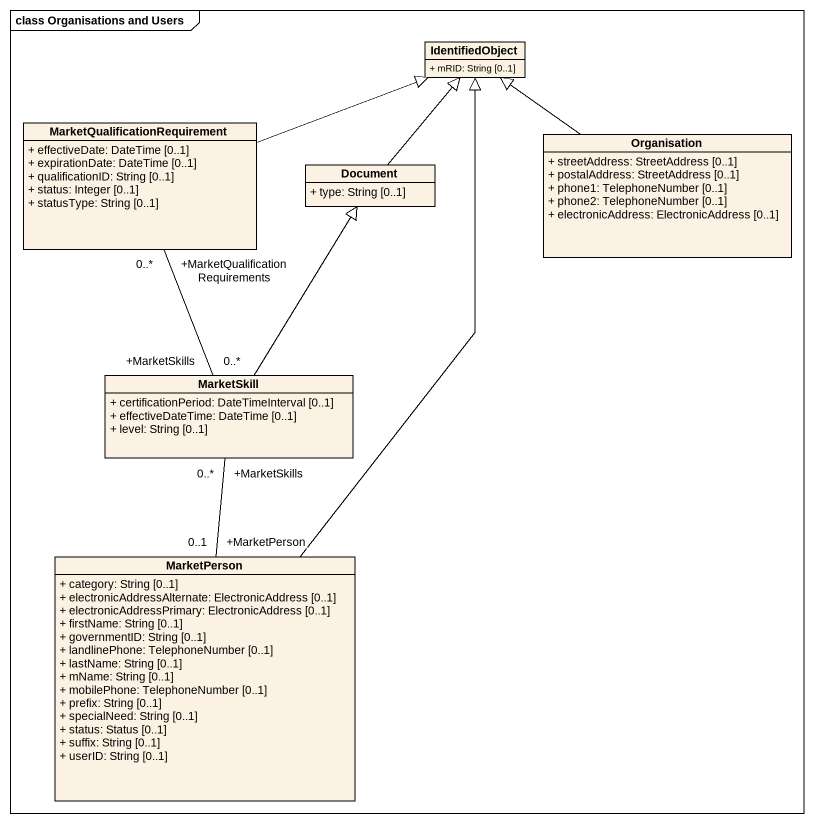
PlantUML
@startuml
mainframe class Organisations and Users
hide circle
hide empty members
skinparam classAttributeIconSize 0
class IdentifiedObject {
  + mRID: String [0..1]
}
class "MarketQualificationRequirement" as MarketQualificationRequireme {
  + effectiveDate: DateTime [0..1]
  + expirationDate: DateTime [0..1]
  + qualificationID: String [0..1]
  + status: Integer [0..1]
  + statusType: String [0..1]
}
class Organisation {
  + streetAddress: StreetAddress [0..1]
  + postalAddress: StreetAddress [0..1]
  + phone1: TelephoneNumber [0..1]
  + phone2: TelephoneNumber [0..1]
  + electronicAddress: ElectronicAddress [0..1]
}
class Document {
  + type: String [0..1]
}
class MarketSkill {
  + certificationPeriod: DateTimeInterval [0..1]
  + effectiveDateTime: DateTime [0..1]
  + level: String [0..1]
}
class MarketPerson {
  + category: String [0..1]
  + electronicAddressAlternate: ElectronicAddress [0..1]
  + electronicAddressPrimary: ElectronicAddress [0..1]
  + firstName: String [0..1]
  + governmentID: String [0..1]
  + landlinePhone: TelephoneNumber [0..1]
  + lastName: String [0..1]
  + mName: String [0..1]
  + mobilePhone: TelephoneNumber [0..1]
  + prefix: String [0..1]
  + specialNeed: String [0..1]
  + status: Status [0..1]
  + suffix: String [0..1]
  + userID: String [0..1]
}
MarketQualificationRequireme -right-|> IdentifiedObject
Organisation -up-|> IdentifiedObject
Document -up-|> IdentifiedObject
MarketSkill "+MarketSkills\n0..*" -up- "+MarketQualificationRequirements\n0..*" MarketQualificationRequireme
MarketSkill -up-|> Document
MarketPerson -up-|> IdentifiedObject
MarketPerson "+MarketPerson\n0..1" -up- "+MarketSkills\n0..*" MarketSkill
@enduml
